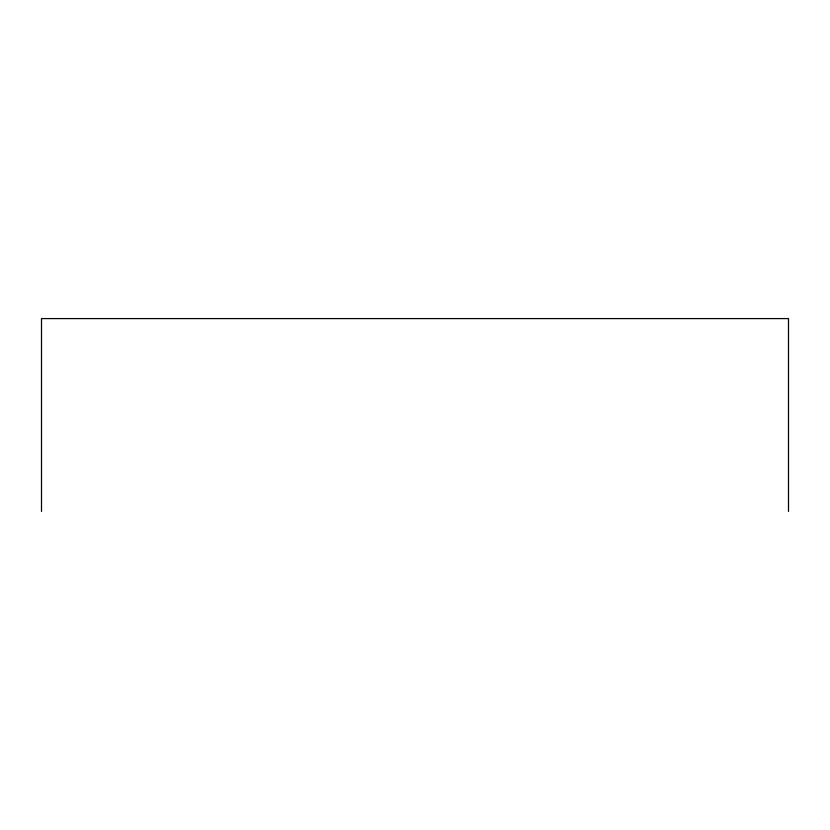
<?xml version="1.0" encoding="UTF-8"?>
<svg xmlns="http://www.w3.org/2000/svg" width="830" height="830" viewBox="0 0 830 830"><rect width="100%" height="100%" fill="white"/><g stroke="black" fill="none" stroke-linecap="round" stroke-linejoin="round"><path stroke-width="1.25" d="M788.5 511.415L788.5 318.585L41.5 318.585L41.5 511.415"/></g></svg>
